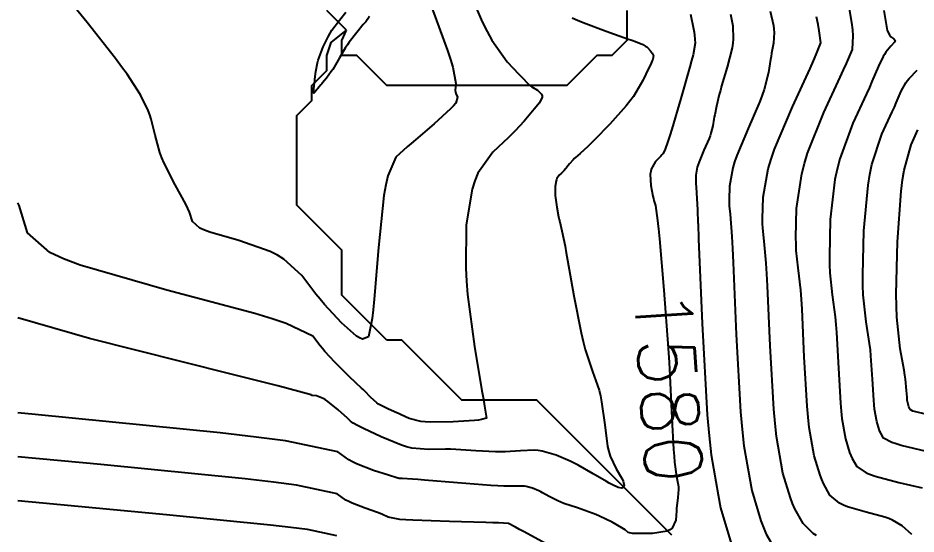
# Model space of a CAD drawing. Header units: metres. Extents: x 837475 to 838479, y 1189012 to 1191015.
# Drawn here: x 837476.5 to 837536.4, y 1189195.5 to 1189229.9 of the extents above; entities that cross this region are included whole.
import ezdxf

# ---------------------------------------------------------------- set-up
doc = ezdxf.new("R2010")
doc.units = ezdxf.units.M
doc.header["$LTSCALE"] = 0.3
for name, color, linetype in [('COTAS 10', 1, 'Continuous'), ('COTAS INT', 252, 'Continuous'), ('DRENAJE', 5, 'Continuous')]:
    doc.layers.add(name, color=color, linetype=linetype)
doc.styles.get("Standard").update_dxf_attribs({"font": 'simplex.shx'})

msp = doc.modelspace()

# ---------------------------------------------------------------- linework, layer by layer
at = {"layer": 'COTAS 10'}
for points in [[(837521.362, 1189230.169), (837521.559, 1189229.187), (837521.596, 1189228.967), (837521.626, 1189228.769), (837521.672, 1189228.242), (837521.525, 1189227.444), (837521.433, 1189227.076), (837521.319, 1189226.643), (837520.721, 1189224.549), (837520.106, 1189222.491), (837519.981, 1189222.082), (837519.875, 1189221.742), (837519.654, 1189221.094), (837519.502, 1189220.859), (837519.439, 1189220.779), (837519.367, 1189220.693), (837519.032, 1189220.328), (837518.744, 1189219.837), (837518.701, 1189219.672), (837518.675, 1189219.494), (837518.713, 1189218.744), (837518.846, 1189218.03), (837518.88, 1189217.875), (837518.912, 1189217.739), (837519.016, 1189217.399), (837519.158, 1189216.4), (837519.2, 1189216.002), (837519.215, 1189215.847), (837519.278, 1189215.174), (837519.569, 1189211.748), (837519.859, 1189207.882), (837519.923, 1189206.931), (837519.979, 1189206.033), (837520.122, 1189203.223), (837520.228, 1189201.123), (837520.261, 1189200.673), (837520.295, 1189200.28), (837520.433, 1189199.335), (837520.534, 1189198.769), (837520.547, 1189198.615), (837520.552, 1189198.463), (837520.513, 1189197.924), (837520.441, 1189197.37), (837520.426, 1189197.207), (837520.413, 1189197.041), (837520.383, 1189196.411), (837520.132, 1189195.877), (837519.981, 1189195.772), (837519.793, 1189195.685), (837518.818, 1189195.527), (837517.835, 1189195.515), (837517.643, 1189195.521), (837517.485, 1189195.53), (837517.202, 1189195.599), (837517.003, 1189195.76), (837516.898, 1189195.827), (837516.77, 1189195.905), (837516.129, 1189196.271), (837515.299, 1189196.681), (837515.052, 1189196.786), (837514.799, 1189196.888), (837513.823, 1189197.227), (837512.912, 1189197.537), (837512.699, 1189197.62), (837512.504, 1189197.702), (837511.938, 1189197.99), (837511.492, 1189198.247), (837511.37, 1189198.31), (837511.25, 1189198.369), (837510.826, 1189198.55), (837510.409, 1189198.665), (837510.294, 1189198.682), (837510.179, 1189198.693), (837509.765, 1189198.68), (837508.909, 1189198.68), (837508.515, 1189198.7), (837508.053, 1189198.728), (837505.819, 1189198.9), (837503.624, 1189199.084), (837503.186, 1189199.119), (837502.822, 1189199.148), (837502.124, 1189199.196), (837501.948, 1189199.202), (837501.913, 1189199.204), (837501.885, 1189199.206), (837501.832, 1189199.214), (837501.578, 1189199.299), (837501.422, 1189199.35), (837501.229, 1189199.413), (837500.223, 1189199.737), (837499.097, 1189200.171), (837498.828, 1189200.303), (837498.578, 1189200.44), (837497.831, 1189200.974), (837494.36, 1189201.701), (837492.392, 1189201.959), (837489.988, 1189202.242), (837477.671, 1189203.466), (837476.51378, 1189203.57175)], [(837534.25, 1189230.401), (837534.471, 1189229.071), (837534.623, 1189228.778), (837534.669, 1189228.715), (837534.717, 1189228.661), (837534.903, 1189228.53), (837534.993, 1189228.404), (837534.981, 1189228.352), (837534.951, 1189228.294), (837534.709, 1189228.022), (837534.372, 1189227.624), (837534.282, 1189227.486), (837534.195, 1189227.336), (837533.893, 1189226.693), (837533.454, 1189225.67), (837533.28, 1189225.28), (837533.083, 1189224.844), (837532.179, 1189222.885), (837531.308, 1189220.526), (837531.131, 1189219.838), (837530.982, 1189219.134), (837530.674, 1189216.465), (837530.616, 1189214.011), (837530.624, 1189213.442), (837530.643, 1189212.921), (837530.8, 1189211.441), (837531.001, 1189209.982), (837531.049, 1189209.476), (837531.092, 1189208.924), (837531.219, 1189206.56), (837531.354, 1189204.222), (837531.402, 1189203.687), (837531.455, 1189203.201), (837531.689, 1189201.85), (837531.965, 1189200.937), (837532.046, 1189200.726), (837532.128, 1189200.533), (837532.439, 1189199.991), (837533.067, 1189199.571), (837533.349, 1189199.455), (837533.677, 1189199.341), (837535.253, 1189198.931), (837536.805, 1189198.568)]]:
    msp.add_lwpolyline(points, dxfattribs=at)
at = {"layer": 'COTAS INT'}
for points in [[(837506.219, 1189232.599), (837507.473, 1189229.656), (837507.794, 1189229.01), (837508.104, 1189228.438), (837509.129, 1189226.984), (837509.913, 1189226.175), (837510.07, 1189226.01), (837510.203, 1189225.871), (837510.467, 1189225.581), (837510.63, 1189225.432), (837510.698, 1189225.382), (837510.777, 1189225.328), (837511.144, 1189225.101), (837511.429, 1189224.819), (837511.455, 1189224.73), (837511.458, 1189224.636), (837511.278, 1189224.259), (837510.923, 1189223.824), (837510.816, 1189223.694), (837510.704, 1189223.56), (837510.27, 1189223.04), (837509.668, 1189222.388), (837509.452, 1189222.171), (837509.213, 1189221.937), (837508.17, 1189220.958), (837507.179, 1189219.555), (837506.973, 1189219.054), (837506.796, 1189218.504), (837506.406, 1189216.113), (837506.37, 1189213.22), (837506.416, 1189212.355), (837506.487, 1189211.461), (837506.948, 1189208.001), (837507.451, 1189205.051), (837507.548, 1189204.48), (837507.627, 1189204.015), (837507.76, 1189203.22), (837507.427, 1189203.122), (837507.211, 1189203.095), (837506.943, 1189203.069), (837505.528, 1189202.976), (837504.008, 1189202.955), (837503.672, 1189202.973), (837503.374, 1189203.002), (837502.607, 1189203.193), (837502.074, 1189203.446), (837501.925, 1189203.514), (837501.774, 1189203.581), (837501.221, 1189203.814), (837500.696, 1189204.076), (837500.562, 1189204.161), (837500.434, 1189204.252), (837500.016, 1189204.623), (837499.633, 1189205.017), (837499.527, 1189205.122), (837499.421, 1189205.225), (837499.041, 1189205.581), (837498.597, 1189206.002), (837498.45, 1189206.145), (837498.293, 1189206.3), (837497.643, 1189206.959), (837496.981, 1189207.671), (837496.817, 1189207.86), (837496.66, 1189208.045), (837496.165, 1189208.682), (837494.406, 1189209.526), (837493.453, 1189209.841), (837492.298, 1189210.192), (837486.444, 1189211.754), (837480.655, 1189213.432), (837479.542, 1189213.856), (837478.641, 1189214.263), (837477.153, 1189215.585), (837476.592, 1189217.396), (837476.51378, 1189217.57243)], [(837504.089, 1189230.657), (837505.162, 1189227.745), (837505.36, 1189227.145), (837505.514, 1189226.634), (837505.709, 1189225.533), (837505.675, 1189225.079), (837505.684, 1189224.975), (837505.701, 1189224.882), (837505.83, 1189224.626), (837505.7, 1189224.237), (837505.554, 1189224.06), (837505.36, 1189223.854), (837504.263, 1189222.856), (837503.014, 1189221.79), (837502.725, 1189221.54), (837502.459, 1189221.309), (837501.704, 1189220.636), (837501.165, 1189219.379), (837501.036, 1189218.78), (837500.916, 1189218.072), (837500.556, 1189214.605), (837500.269, 1189211.15), (837500.196, 1189210.448), (837500.124, 1189209.858), (837499.888, 1189208.646), (837499.477, 1189208.493), (837499.297, 1189208.569), (837499.087, 1189208.696), (837498.086, 1189209.584), (837496.954, 1189210.81), (837496.662, 1189211.15), (837496.378, 1189211.491), (837495.43, 1189212.724), (837494.246, 1189213.835), (837493.815, 1189214.098), (837493.338, 1189214.342), (837491.241, 1189215.065), (837489.312, 1189215.624), (837488.941, 1189215.765), (837488.64, 1189215.901), (837488.144, 1189216.342), (837487.947, 1189216.963), (837487.836, 1189217.212), (837487.699, 1189217.494), (837486.997, 1189218.793), (837486.267, 1189220.222), (837486.112, 1189220.587), (837485.978, 1189220.939), (837485.663, 1189222.095), (837485.404, 1189223.159), (837485.304, 1189223.452), (837485.192, 1189223.743), (837484.688, 1189224.79), (837483.788, 1189226.161), (837483.426, 1189226.658), (837483.016, 1189227.205), (837481.128, 1189229.605), (837479.337, 1189231.836)], [(837536.104, 1189195.455), (837535.46, 1189196.045), (837534.822, 1189196.419), (837534.578, 1189196.517), (837534.303, 1189196.612), (837533.064, 1189196.938), (837531.823, 1189197.303), (837531.547, 1189197.424), (837531.301, 1189197.553), (837530.656, 1189198.092), (837530.22, 1189198.853), (837530.104, 1189199.123), (837529.991, 1189199.418), (837529.604, 1189200.699), (837529.277, 1189202.593), (837529.202, 1189203.275), (837529.134, 1189204.026), (837528.945, 1189207.304), (837528.794, 1189210.48), (837528.75, 1189211.165), (837528.705, 1189211.766), (837528.533, 1189213.237), (837528.41, 1189214.407), (837528.395, 1189214.818), (837528.388, 1189215.268), (837528.434, 1189217.207), (837528.772, 1189219.518), (837528.949, 1189220.202), (837529.163, 1189220.905), (837530.239, 1189223.601), (837531.332, 1189225.962), (837531.557, 1189226.452), (837531.748, 1189226.873), (837532.157, 1189227.803), (837532.206, 1189228.715), (837532.17, 1189229.124), (837532.113, 1189229.6), (837531.728, 1189231.887)], [(837513.462, 1189229.929), (837513.813, 1189229.774), (837514.188, 1189229.617), (837515.737, 1189229.032), (837517.149, 1189228.532), (837517.436, 1189228.428), (837517.679, 1189228.339), (837518.18, 1189228.14), (837518.381, 1189228.018), (837518.434, 1189227.977), (837518.486, 1189227.933), (837518.663, 1189227.747), (837518.799, 1189227.565), (837518.825, 1189227.523), (837518.846, 1189227.484), (837518.878, 1189227.376), (837518.873, 1189227.291), (837518.87, 1189227.267), (837518.866, 1189227.244), (837518.846, 1189227.159), (837518.729, 1189226.891), (837518.664, 1189226.753), (837518.585, 1189226.586), (837518.183, 1189225.751), (837517.546, 1189224.684), (837517.318, 1189224.372), (837517.069, 1189224.051), (837515.986, 1189222.832), (837514.934, 1189221.759), (837514.704, 1189221.531), (837514.502, 1189221.334), (837513.993, 1189220.871), (837513.683, 1189220.603), (837513.605, 1189220.529), (837513.53, 1189220.455), (837513.29, 1189220.186), (837513.101, 1189219.952), (837513.059, 1189219.901), (837513.022, 1189219.855), (837512.923, 1189219.735), (837512.831, 1189219.636), (837512.798, 1189219.602), (837512.761, 1189219.567), (837512.602, 1189219.417), (837512.451, 1189219.203), (837512.42, 1189219.127), (837512.393, 1189219.043), (837512.333, 1189218.678), (837512.331, 1189218.216), (837512.341, 1189218.071), (837512.354, 1189217.918), (837512.439, 1189217.303), (837512.56, 1189216.654), (837512.596, 1189216.48), (837512.633, 1189216.308), (837512.775, 1189215.706), (837512.99, 1189214.685), (837513.073, 1189214.249), (837513.165, 1189213.747), (837513.581, 1189211.38), (837514.065, 1189208.902), (837514.2, 1189208.33), (837514.336, 1189207.807), (837514.83, 1189206.333), (837515.256, 1189205.087), (837515.348, 1189204.709), (837515.43, 1189204.316), (837515.633, 1189202.777), (837515.829, 1189201.331), (837515.906, 1189200.997), (837515.993, 1189200.691), (837516.39, 1189199.828), (837516.756, 1189199.246), (837516.823, 1189199.119), (837516.876, 1189199.007), (837516.943, 1189198.721), (837516.863, 1189198.586), (837516.823, 1189198.568), (837516.775, 1189198.558), (837516.538, 1189198.593), (837516.108, 1189198.787), (837515.938, 1189198.879), (837515.747, 1189198.986), (837514.875, 1189199.509), (837513.876, 1189200.083), (837513.605, 1189200.223), (837513.337, 1189200.354), (837512.388, 1189200.759), (837511.457, 1189201.016), (837511.2, 1189201.055), (837510.943, 1189201.08), (837510.018, 1189201.05), (837509, 1189200.975), (837508.684, 1189200.971), (837508.354, 1189200.974), (837507.039, 1189201.046), (837505.699, 1189201.132), (837505.352, 1189201.144), (837505.017, 1189201.15), (837503.895, 1189201.13), (837502.768, 1189201.226), (837502.43, 1189201.305), (837502.08, 1189201.408), (837500.72, 1189201.968), (837499.562, 1189202.54), (837499.339, 1189202.65), (837499.159, 1189202.738), (837498.862, 1189202.882), (837498.697, 1189203.023), (837498.6, 1189203.109), (837498.481, 1189203.216), (837497.865, 1189203.773), (837497.181, 1189204.335), (837497.019, 1189204.446), (837496.869, 1189204.536), (837496.426, 1189204.698), (837496.148, 1189204.731), (837496.102, 1189204.739), (837496.07, 1189204.748), (837496.064, 1189204.777), (837493.846, 1189205.37), (837492.419, 1189205.734), (837490.639, 1189206.185), (837481.275, 1189208.535), (837476.51378, 1189209.92042)], [(837499.932, 1189230.032), (837499.844, 1189229.846), (837499.698, 1189229.664), (837499.625, 1189229.574), (837499.538, 1189229.468), (837499.104, 1189228.943), (837498.607, 1189228.298), (837498.48, 1189228.117), (837498.358, 1189227.933), (837497.954, 1189227.259), (837497.593, 1189226.634), (837497.498, 1189226.482), (837497.404, 1189226.339), (837497.084, 1189225.899), (837496.823, 1189225.577), (837496.766, 1189225.509), (837496.716, 1189225.449), (837496.595, 1189225.31), (837496.508, 1189225.21), (837496.481, 1189225.175), (837496.452, 1189225.137), (837496.336, 1189224.975), (837496.244, 1189224.897), (837496.23, 1189224.913), (837496.222, 1189224.945), (837496.235, 1189225.196), (837496.285, 1189225.588), (837496.3, 1189225.709), (837496.316, 1189225.835), (837496.377, 1189226.338), (837496.49, 1189226.917), (837496.539, 1189227.092), (837496.594, 1189227.273), (837496.858, 1189227.979), (837497.215, 1189228.708), (837497.33, 1189228.903), (837497.451, 1189229.095), (837497.947, 1189229.765), (837498.38, 1189230.31)], [(837524.017, 1189230.159), (837524.187, 1189229.378), (837524.209, 1189228.509), (837524.176, 1189228.222), (837524.125, 1189227.914), (837523.802, 1189226.634), (837523.427, 1189225.375), (837523.345, 1189225.081), (837523.271, 1189224.811), (837523.082, 1189224.03), (837522.967, 1189223.447), (837522.939, 1189223.301), (837522.915, 1189223.163), (837522.843, 1189222.719), (837522.717, 1189222.229), (837522.659, 1189222.061), (837522.59, 1189221.879), (837522.254, 1189221.105), (837521.926, 1189220.322), (837521.862, 1189220.134), (837521.809, 1189219.959), (837521.714, 1189219.433), (837521.704, 1189219.038), (837521.706, 1189218.947), (837521.709, 1189218.864), (837521.734, 1189218.626), (837521.816, 1189217.118), (837521.854, 1189216.234), (837521.857, 1189216.172), (837521.9, 1189215.148), (837522.123, 1189209.538), (837522.474, 1189203.436), (837522.601, 1189202.04), (837522.74, 1189200.771), (837523.201, 1189198.106), (837523.349, 1189197.247), (837524.07, 1189194.863)], [(837526.668, 1189230.374), (837526.886, 1189229.401), (837526.917, 1189229.163), (837526.934, 1189228.937), (837526.891, 1189228.235), (837526.763, 1189227.559), (837526.727, 1189227.351), (837526.691, 1189227.134), (837526.559, 1189226.273), (837526.269, 1189225.142), (837526.134, 1189224.755), (837525.975, 1189224.335), (837525.201, 1189222.549), (837524.444, 1189220.743), (837524.295, 1189220.31), (837524.173, 1189219.906), (837523.954, 1189218.691), (837523.932, 1189217.781), (837523.935, 1189217.571), (837523.942, 1189217.378), (837524, 1189216.83), (837524.112, 1189215.334), (837524.153, 1189214.544), (837524.198, 1189213.592), (837524.397, 1189208.793), (837524.694, 1189203.633), (837524.801, 1189202.452), (837524.919, 1189201.379), (837525.434, 1189198.397), (837526.044, 1189196.381), (837526.221, 1189195.916), (837526.403, 1189195.491), (837527.091, 1189194.293)], [(837529.746, 1189195.393), (837529.535, 1189195.536), (837528.874, 1189196.192), (837528.311, 1189197.172), (837528.163, 1189197.519), (837528.017, 1189197.9), (837527.519, 1189199.548), (837527.098, 1189201.986), (837527.001, 1189202.864), (837526.914, 1189203.829), (837526.671, 1189208.049), (837526.496, 1189212.036), (837526.451, 1189212.855), (837526.408, 1189213.55), (837526.267, 1189215.033), (837526.176, 1189215.892), (837526.165, 1189216.194), (837526.16, 1189216.525), (837526.194, 1189217.949), (837526.538, 1189219.853), (837526.729, 1189220.486), (837526.962, 1189221.164), (837528.147, 1189223.993), (837529.325, 1189226.55), (837529.552, 1189227.057), (837529.737, 1189227.476), (837530.047, 1189228.26), (837529.942, 1189229.055), (837529.865, 1189229.481), (837529.767, 1189229.995)], [(837537.091, 1189200.999), (837535.402, 1189201.406), (837535.063, 1189201.506), (837534.78, 1189201.599), (837534.222, 1189201.89), (837534.036, 1189202.214), (837533.987, 1189202.329), (837533.939, 1189202.455), (837533.774, 1189203.001), (837533.634, 1189203.808), (837533.602, 1189204.099), (837533.573, 1189204.418), (837533.493, 1189205.815), (837533.39, 1189207.368), (837533.347, 1189207.786), (837533.298, 1189208.198), (837533.066, 1189209.644), (837532.877, 1189211.435), (837532.854, 1189212.065), (837532.844, 1189212.754), (837532.914, 1189215.724), (837533.192, 1189218.75), (837533.313, 1189219.473), (837533.454, 1189220.147), (837534.12, 1189222.169), (837534.799, 1189223.642), (837534.947, 1189223.97), (837535.078, 1189224.263), (837535.409, 1189225.032), (837535.703, 1189225.577), (837535.811, 1189225.729), (837535.931, 1189225.881), (837536.461, 1189226.432)], [(837536.942, 1189203.498), (837536.39, 1189203.631), (837536.28, 1189203.663), (837536.187, 1189203.694), (837536.005, 1189203.789), (837535.944, 1189203.895), (837535.928, 1189203.932), (837535.913, 1189203.974), (837535.859, 1189204.152), (837535.813, 1189204.415), (837535.803, 1189204.51), (837535.793, 1189204.615), (837535.767, 1189205.071), (837535.688, 1189205.812), (837535.646, 1189206.096), (837535.594, 1189206.414), (837535.333, 1189207.848), (837535.111, 1189209.95), (837535.084, 1189210.689), (837535.072, 1189211.497), (837535.154, 1189214.982), (837535.402, 1189218.365), (837535.496, 1189219.109), (837535.599, 1189219.769), (837536.061, 1189221.453), (837536.516, 1189222.44)], [(837511.924, 1189194.72), (837510.276, 1189195.626), (837509.953, 1189195.802), (837509.688, 1189195.945), (837509.213, 1189196.193), (837508.552, 1189196.234), (837508.17, 1189196.247), (837507.701, 1189196.262), (837505.289, 1189196.322), (837502.852, 1189196.406), (837502.368, 1189196.435), (837501.966, 1189196.468), (837501.201, 1189196.607), (837500.828, 1189196.796), (837500.673, 1189196.858), (837500.495, 1189196.926), (837499.667, 1189197.209), (837498.787, 1189197.548), (837498.577, 1189197.651), (837498.382, 1189197.758), (837497.798, 1189198.176), (837495.086, 1189198.744), (837493.548, 1189198.945), (837491.67, 1189199.166), (837482.045, 1189200.123), (837476.51378, 1189200.63017)], [(837497.765, 1189195.377), (837495.811, 1189195.786), (837494.704, 1189195.931), (837493.351, 1189196.09), (837486.418, 1189196.779), (837478.163, 1189197.54), (837476.51378, 1189197.69459)]]:
    msp.add_lwpolyline(points, dxfattribs=at)
at = {"layer": 'DRENAJE'}
for points in [[(837498.40992, 1189229.09328, 0), (837497.1163, 1189230.41199, 0)], [(837517.10956, 1189230.41199, 0), (837517.10956, 1189229.41233, 0), (837517.10956, 1189228.41267, 0), (837516.1099, 1189227.413, 0), (837515.11024, 1189227.413, 0), (837514.11057, 1189226.41334, 0), (837513.11091, 1189225.41368, 0), (837512.11125, 1189225.41368, 0), (837511.11158, 1189225.41368, 0), (837510.11192, 1189225.41368, 0), (837509.11226, 1189225.41368, 0), (837508.1126, 1189225.41368, 0), (837507.11293, 1189225.41368, 0), (837506.11327, 1189225.41368, 0), (837505.11361, 1189225.41368, 0), (837504.11394, 1189225.41368, 0), (837503.11428, 1189225.41368, 0), (837502.11462, 1189225.41368, 0), (837501.11495, 1189225.41368, 0), (837500.11529, 1189226.41334, 0), (837499.11563, 1189227.413, 0), (837498.11597, 1189227.413, 0), (837498.11597, 1189228.41267, 0), (837498.40992, 1189229.09328, 0)], [(837501.11495, 1189208.41941, 0), (837500.11529, 1189209.41907, 0), (837499.11563, 1189210.41873, 0), (837498.11597, 1189211.4184, 0), (837498.11597, 1189212.41806, 0), (837498.11597, 1189213.41772, 0), (837498.11597, 1189214.41738, 0), (837497.1163, 1189215.41705, 0), (837496.11664, 1189216.41671, 0), (837495.11698, 1189217.41637, 0), (837495.11698, 1189218.41604, 0), (837495.11698, 1189219.4157, 0), (837495.11698, 1189220.41536, 0), (837495.11698, 1189221.41503, 0), (837495.11698, 1189222.41469, 0), (837495.11698, 1189223.41435, 0), (837496.11664, 1189224.41401, 0), (837496.11664, 1189225.41368, 0), (837497.1163, 1189226.41334, 0), (837497.1163, 1189227.413, 0), (837497.39009, 1189228.27334, 0), (837498.40992, 1189229.09328, 0)], [(837517.10956, 1189198.42278, 0), (837516.1099, 1189199.42244, 0), (837515.11024, 1189200.4221, 0), (837514.11057, 1189201.42177, 0), (837513.11091, 1189202.42143, 0), (837512.11125, 1189203.42109, 0), (837511.11158, 1189204.42076, 0), (837510.11192, 1189204.42076, 0), (837509.11226, 1189204.42076, 0), (837508.1126, 1189204.42076, 0), (837507.11293, 1189204.42076, 0), (837506.11327, 1189204.42076, 0), (837505.11361, 1189205.42042, 0), (837504.11394, 1189206.42008, 0), (837503.11428, 1189207.41974, 0), (837502.11462, 1189208.41941, 0), (837501.11495, 1189208.41941, 0)], [(837520.10855, 1189195.42379, 0), (837519.10889, 1189196.42345, 0), (837518.10922, 1189197.42312, 0), (837517.10956, 1189198.42278, 0)]]:
    msp.add_polyline3d(points, dxfattribs=at)

# ---------------------------------------------------------------- texts
at = {"layer": 'COTAS 10', "insert": (837517.568, 1189211.744), "char_height": 3.799998, "attachment_point": 7, "rotation": 273.6717022}
msp.add_mtext('1580', dxfattribs=at)

doc.saveas('drawing.dxf')
